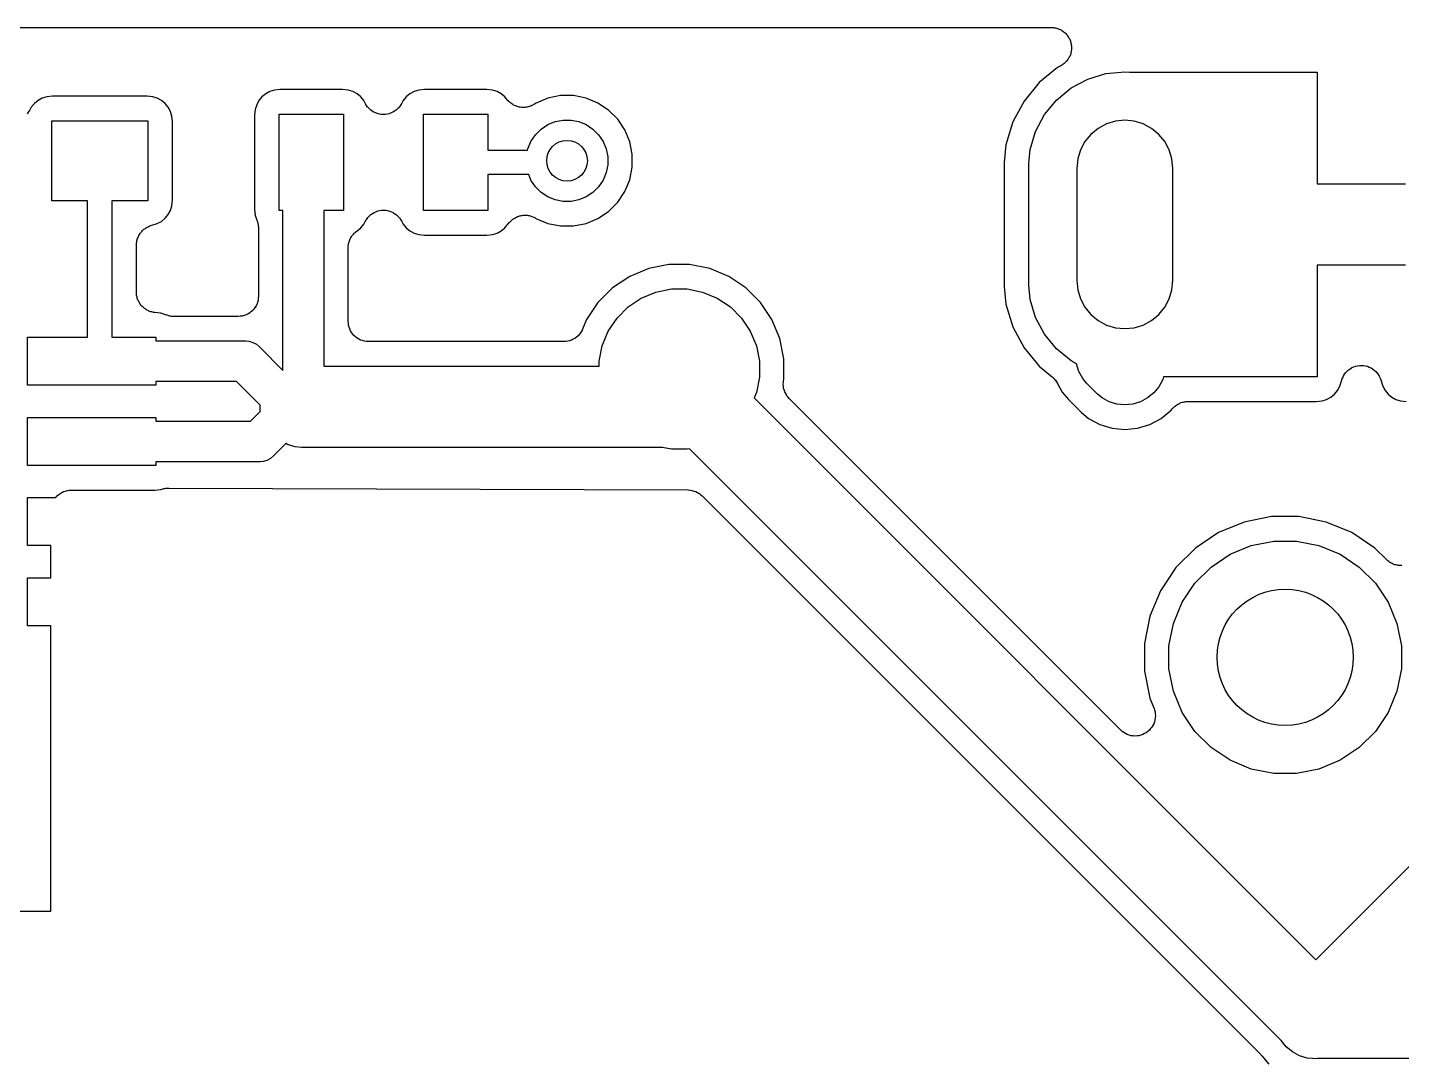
# Model space of a CAD drawing. Extents: x 98.9 to 141.5, y -118.8 to -76.2.
# Drawn here: x 111.73 to 120.3, y -82.66 to -76.21 of the extents above; entities that cross this region are included whole.
import ezdxf

# ---------------------------------------------------------------- set-up
doc = ezdxf.new("R2010")
doc.units = 0
doc.layers.add('BLACK', color=7, linetype='CONTINUOUS')

msp = doc.modelspace()

# ---------------------------------------------------------------- linework, layer by layer
at = {"layer": 'BLACK', "linetype": 'CONTINUOUS'}
for p, q in [((101.771, -76.2088), (118.116, -76.2088)), ((118.116, -76.2088), (118.118, -76.2088)), ((118.118, -76.2088), (118.124, -76.2094)), ((118.124, -76.2094), (118.13, -76.2095)), ((118.13, -76.2095), (118.136, -76.2108)), ((118.136, -76.2108), (118.142, -76.2115)), ((118.142, -76.2115), (118.148, -76.2134)), ((118.148, -76.2134), (118.154, -76.2146)), ((118.154, -76.2146), (118.16, -76.2171)), ((118.16, -76.2171), (118.166, -76.219)), ((118.166, -76.219), (118.171, -76.222)), ((118.171, -76.222), (118.177, -76.2243)), ((118.177, -76.2243), (118.182, -76.2279)), ((118.182, -76.2279), (118.188, -76.231)), ((118.188, -76.231), (118.192, -76.2349)), ((118.192, -76.2349), (118.197, -76.2383)), ((118.197, -76.2383), (118.202, -76.2428)), ((118.202, -76.2428), (118.207, -76.2469)), ((118.207, -76.2469), (118.21, -76.2516)), ((118.21, -76.2516), (118.215, -76.256)), ((118.215, -76.256), (118.218, -76.2613)), ((118.218, -76.2613), (118.222, -76.2662)), ((118.222, -76.2662), (118.225, -76.2716)), ((118.225, -76.2716), (118.228, -76.2767)), ((118.228, -76.2767), (118.231, -76.2826)), ((118.231, -76.2826), (118.234, -76.2882)), ((118.234, -76.2882), (118.235, -76.294)), ((118.235, -76.294), (118.238, -76.2996)), ((118.237, -76.373), (118.235, -76.3789)), ((118.239, -76.3671), (118.237, -76.373)), ((118.238, -76.2996), (118.239, -76.3059)), ((118.239, -76.3059), (118.241, -76.312)), ((118.24, -76.3613), (118.239, -76.3671)), ((118.241, -76.355), (118.24, -76.3613)), ((118.241, -76.312), (118.241, -76.318)), ((118.241, -76.318), (118.242, -76.324)), ((118.242, -76.3488), (118.241, -76.355)), ((118.242, -76.324), (118.242, -76.3303)), ((118.242, -76.3303), (118.243, -76.3366)), ((118.243, -76.3366), (118.242, -76.3427)), ((118.242, -76.3427), (118.242, -76.3488)), ((118.155, -76.4589), (118.04, -76.5529)), ((118.176, -76.4478), (118.155, -76.4589)), ((118.181, -76.4444), (118.176, -76.4478)), ((118.186, -76.4415), (118.181, -76.4444)), ((118.191, -76.4375), (118.186, -76.4415)), ((118.196, -76.434), (118.191, -76.4375)), ((118.201, -76.4297), (118.196, -76.434)), ((118.205, -76.4259), (118.201, -76.4297)), ((118.209, -76.421), (118.205, -76.4259)), ((118.214, -76.4165), (118.209, -76.421)), ((118.217, -76.4115), (118.214, -76.4165)), ((118.221, -76.4068), (118.217, -76.4115)), ((118.224, -76.4012), (118.221, -76.4068)), ((118.228, -76.3959), (118.224, -76.4012)), ((118.23, -76.3903), (118.228, -76.3959)), ((118.233, -76.385), (118.23, -76.3903)), ((118.235, -76.3789), (118.233, -76.385)), ((118.24, -76.5862), (118.344, -76.5305)), ((118.344, -76.5305), (118.457, -76.4962)), ((118.457, -76.4962), (118.575, -76.4846)), ((118.575, -76.4846), (118.604, -76.4875)), ((118.604, -76.4875), (119.775, -76.4875)), ((119.775, -76.4875), (119.775, -77.1835)), ((113.215, -76.6227), (113.192, -76.6417)), ((113.241, -76.6085), (113.215, -76.6227)), ((113.27, -76.5998), (113.241, -76.6085)), ((113.306, -76.5962), (113.27, -76.5998)), ((113.694, -76.5962), (113.306, -76.5962)), ((113.73, -76.5998), (113.694, -76.5962)), ((113.759, -76.6085), (113.73, -76.5998)), ((113.785, -76.6227), (113.759, -76.6085)), ((113.808, -76.6417), (113.785, -76.6227)), ((114.115, -76.6227), (114.092, -76.6417)), ((114.141, -76.6085), (114.115, -76.6227)), ((114.17, -76.5998), (114.141, -76.6085)), ((114.206, -76.5962), (114.17, -76.5998)), ((114.594, -76.5962), (114.206, -76.5962)), ((114.63, -76.5998), (114.594, -76.5962)), ((114.659, -76.6085), (114.63, -76.5998)), ((114.685, -76.6227), (114.659, -76.6085)), ((114.708, -76.6417), (114.685, -76.6227)), ((115.055, -76.6336), (114.976, -76.6492)), ((115.135, -76.6336), (115.055, -76.6336)), ((115.214, -76.6492), (115.135, -76.6336)), ((118.04, -76.5529), (117.946, -76.6675)), ((118.149, -76.6612), (118.24, -76.5862)), ((111.753, -76.7059), (111.742, -76.7259)), ((111.772, -76.6827), (111.753, -76.7059)), ((111.795, -76.6637), (111.772, -76.6827)), ((111.821, -76.6495), (111.795, -76.6637)), ((111.85, -76.6408), (111.821, -76.6495)), ((111.886, -76.6372), (111.85, -76.6408)), ((112.474, -76.6372), (111.886, -76.6372)), ((112.51, -76.6408), (112.474, -76.6372)), ((112.539, -76.6495), (112.51, -76.6408)), ((112.565, -76.6637), (112.539, -76.6495)), ((112.588, -76.6827), (112.565, -76.6637)), ((112.607, -76.7059), (112.588, -76.6827)), ((112.621, -76.7324), (112.607, -76.7059)), ((113.159, -76.6914), (113.15, -76.7201)), ((113.173, -76.6649), (113.159, -76.6914)), ((113.192, -76.6417), (113.173, -76.6649)), ((113.827, -76.6649), (113.808, -76.6417)), ((113.838, -76.6849), (113.827, -76.6649)), ((113.845, -76.6949), (113.838, -76.6849)), ((113.851, -76.7051), (113.845, -76.6949)), ((113.852, -76.7053), (113.851, -76.7051)), ((113.852, -76.7055), (113.852, -76.7053)), ((113.86, -76.7139), (113.852, -76.7055)), ((113.869, -76.7227), (113.86, -76.7139)), ((114.038, -76.7154), (114.03, -76.7238)), ((114.047, -76.7069), (114.038, -76.7154)), ((114.054, -76.6965), (114.047, -76.7064)), ((114.047, -76.7064), (114.047, -76.7066)), ((114.047, -76.7066), (114.047, -76.7069)), ((114.061, -76.6864), (114.054, -76.6965)), ((114.062, -76.6849), (114.061, -76.6859)), ((114.061, -76.6859), (114.061, -76.686)), ((114.061, -76.686), (114.061, -76.686)), ((114.061, -76.686), (114.061, -76.6864)), ((114.073, -76.6649), (114.062, -76.6849)), ((114.092, -76.6417), (114.073, -76.6649)), ((114.724, -76.6612), (114.708, -76.6417)), ((114.728, -76.6652), (114.724, -76.6612)), ((114.732, -76.6697), (114.728, -76.6652)), ((114.737, -76.674), (114.732, -76.6697)), ((114.742, -76.6787), (114.737, -76.674)), ((114.747, -76.6819), (114.742, -76.6787)), ((114.751, -76.6856), (114.747, -76.6819)), ((114.757, -76.6888), (114.751, -76.6856)), ((114.762, -76.6925), (114.757, -76.6888)), ((114.768, -76.6947), (114.762, -76.6925)), ((114.773, -76.6975), (114.768, -76.6947)), ((114.779, -76.6995), (114.773, -76.6975)), ((114.785, -76.702), (114.779, -76.6995)), ((114.791, -76.7032), (114.785, -76.702)), ((114.796, -76.7049), (114.791, -76.7032)), ((114.803, -76.7056), (114.796, -76.7049)), ((114.81, -76.707), (114.803, -76.7056)), ((114.815, -76.707), (114.81, -76.707)), ((114.821, -76.7076), (114.815, -76.707)), ((114.828, -76.707), (114.821, -76.7076)), ((114.834, -76.7071), (114.828, -76.707)), ((114.84, -76.706), (114.834, -76.7071)), ((114.846, -76.7055), (114.84, -76.706)), ((114.852, -76.7036), (114.846, -76.7055)), ((114.859, -76.7023), (114.852, -76.7036)), ((114.864, -76.7002), (114.859, -76.7023)), ((114.869, -76.6986), (114.864, -76.7002)), ((114.875, -76.6955), (114.869, -76.6986)), ((114.882, -76.693), (114.875, -76.6955)), ((114.886, -76.6898), (114.882, -76.693)), ((114.892, -76.6872), (114.886, -76.6898)), ((114.893, -76.6862), (114.892, -76.6872)), ((114.902, -76.6799), (114.893, -76.6862)), ((114.976, -76.6492), (114.902, -76.6799)), ((115.288, -76.6799), (115.214, -76.6492)), ((115.354, -76.7243), (115.288, -76.6799)), ((117.946, -76.6675), (117.877, -76.7982)), ((118.074, -76.7525), (118.149, -76.6612)), ((111.734, -76.7374), (111.727, -76.7474)), ((111.741, -76.7274), (111.734, -76.7374)), ((111.742, -76.7259), (111.741, -76.7269)), ((111.741, -76.7269), (111.741, -76.727)), ((111.741, -76.727), (111.741, -76.727)), ((111.741, -76.727), (111.741, -76.7274)), ((111.88, -77.291), (111.88, -76.791)), ((111.88, -76.791), (112.48, -76.791)), ((112.48, -76.791), (112.48, -77.291)), ((112.63, -76.7611), (112.621, -76.7324)), ((112.634, -76.7972), (112.63, -76.7611)), ((112.634, -77.2848), (112.634, -76.7972)), ((113.15, -76.7201), (113.146, -76.7562)), ((113.146, -76.7562), (113.146, -77.3438)), ((113.3, -77.35), (113.3, -76.75)), ((113.3, -76.75), (113.7, -76.75)), ((113.7, -76.75), (113.7, -77.35)), ((113.869, -76.7228), (113.869, -76.7227)), ((113.869, -76.723), (113.869, -76.7228)), ((113.879, -76.7298), (113.869, -76.723)), ((113.889, -76.7366), (113.879, -76.7298)), ((113.89, -76.7367), (113.889, -76.7366)), ((113.89, -76.7369), (113.89, -76.7367)), ((113.901, -76.7416), (113.89, -76.7369)), ((113.912, -76.7462), (113.901, -76.7416)), ((113.912, -76.7463), (113.912, -76.7462)), ((113.913, -76.7464), (113.912, -76.7463)), ((113.925, -76.7488), (113.913, -76.7464)), ((113.936, -76.7513), (113.925, -76.7488)), ((113.937, -76.7513), (113.936, -76.7513)), ((113.949, -76.7514), (113.937, -76.7513)), ((113.937, -76.7513), (113.937, -76.7513)), ((113.961, -76.7515), (113.949, -76.7514)), ((113.962, -76.7515), (113.961, -76.7515)), ((113.974, -76.7492), (113.962, -76.7515)), ((113.962, -76.7515), (113.962, -76.7515)), ((113.986, -76.7469), (113.974, -76.7492)), ((113.997, -76.7422), (113.986, -76.7468)), ((113.986, -76.7468), (113.986, -76.7468)), ((113.986, -76.7468), (113.986, -76.7469)), ((114.009, -76.7377), (113.997, -76.7422)), ((114.019, -76.7308), (114.009, -76.7374)), ((114.009, -76.7374), (114.009, -76.7375)), ((114.009, -76.7375), (114.009, -76.7377)), ((114.029, -76.7242), (114.019, -76.7308)), ((114.03, -76.724), (114.029, -76.7242)), ((114.03, -76.7238), (114.03, -76.724)), ((114.2, -77.35), (114.2, -76.75)), ((114.2, -76.75), (114.6, -76.75)), ((114.6, -76.75), (114.6, -76.9738)), ((114.975, -76.8149), (115.021, -76.7958)), ((115.021, -76.7958), (115.07, -76.786)), ((115.07, -76.786), (115.12, -76.786)), ((115.12, -76.786), (115.169, -76.7958)), ((115.169, -76.7958), (115.215, -76.8149)), ((115.411, -76.7809), (115.354, -76.7243)), ((115.455, -76.8475), (115.411, -76.7809)), ((117.877, -76.7982), (117.833, -76.94)), ((118.018, -76.8568), (118.074, -76.7525)), ((118.516, -76.7933), (118.46, -76.8103)), ((118.575, -76.7875), (118.516, -76.7933)), ((118.634, -76.7933), (118.575, -76.7875)), ((118.69, -76.8103), (118.634, -76.7933)), ((114.87, -76.9197), (114.898, -76.8781)), ((114.898, -76.8781), (114.933, -76.8427)), ((114.933, -76.8427), (114.975, -76.8149)), ((115.215, -76.8149), (115.257, -76.8427)), ((115.257, -76.8427), (115.292, -76.8781)), ((115.292, -76.8781), (115.32, -76.9197)), ((115.486, -76.9215), (115.455, -76.8475)), ((117.984, -76.9699), (118.018, -76.8568)), ((118.363, -76.8754), (118.326, -76.9208)), ((118.408, -76.8381), (118.363, -76.8754)), ((118.46, -76.8103), (118.408, -76.8381)), ((118.742, -76.8381), (118.69, -76.8103)), ((118.787, -76.8754), (118.742, -76.8381)), ((118.824, -76.9208), (118.787, -76.8754)), ((114.6, -76.9738), (114.849, -76.9738)), ((114.849, -76.9738), (114.851, -76.9659)), ((114.851, -76.9659), (114.87, -76.9197)), ((115.32, -76.9197), (115.339, -76.9659)), ((115.339, -76.9659), (115.349, -77.015)), ((115.501, -77), (115.486, -76.9215)), ((117.833, -76.94), (117.823, -77.0505)), ((117.975, -77.058), (117.984, -76.9699)), ((118.298, -76.9727), (118.281, -77.029)), ((118.326, -76.9208), (118.298, -76.9727)), ((118.852, -76.9727), (118.824, -76.9208)), ((118.869, -77.029), (118.852, -76.9727)), ((115.349, -77.015), (115.349, -77.065)), ((115.501, -77.08), (115.501, -77)), ((117.823, -77.0505), (117.823, -77.8245)), ((117.975, -77.817), (117.975, -77.058)), ((118.281, -77.029), (118.275, -77.0875)), ((118.875, -77.0875), (118.869, -77.029)), ((114.856, -77.1262), (114.6, -77.1262)), ((114.6, -77.1262), (114.6, -77.35)), ((114.87, -77.1603), (114.856, -77.1262)), ((115.339, -77.1141), (115.32, -77.1603)), ((115.349, -77.065), (115.339, -77.1141)), ((115.486, -77.1585), (115.501, -77.08)), ((118.275, -77.0875), (118.275, -77.7875)), ((118.875, -77.7875), (118.875, -77.0875)), ((114.898, -77.2019), (114.87, -77.1603)), ((114.933, -77.2373), (114.898, -77.2019)), ((115.292, -77.2019), (115.257, -77.2373)), ((115.32, -77.1603), (115.292, -77.2019)), ((115.411, -77.2991), (115.455, -77.2325)), ((115.455, -77.2325), (115.486, -77.1585)), ((119.775, -77.1835), (120.325, -77.1835)), ((112.104, -77.291), (111.88, -77.291)), ((112.104, -78.141), (112.104, -77.291)), ((112.48, -77.291), (112.256, -77.291)), ((112.256, -77.291), (112.256, -78.141)), ((112.63, -77.3209), (112.634, -77.2848)), ((114.975, -77.2651), (114.933, -77.2373)), ((115.021, -77.2842), (114.975, -77.2651)), ((115.07, -77.294), (115.021, -77.2842)), ((115.12, -77.294), (115.07, -77.294)), ((115.169, -77.2842), (115.12, -77.294)), ((115.215, -77.2651), (115.169, -77.2842)), ((115.257, -77.2373), (115.215, -77.2651)), ((115.354, -77.3557), (115.411, -77.2991)), ((112.565, -77.4183), (112.588, -77.3993)), ((112.588, -77.3993), (112.607, -77.3761)), ((112.607, -77.3761), (112.621, -77.3496)), ((112.621, -77.3496), (112.63, -77.3209)), ((113.146, -77.3438), (113.15, -77.3799)), ((113.15, -77.3799), (113.159, -77.4117)), ((113.323, -77.35), (113.3, -77.35)), ((113.323, -78.3484), (113.323, -77.35)), ((113.7, -77.35), (113.577, -77.35)), ((113.577, -77.35), (113.577, -78.321)), ((113.839, -77.4136), (113.846, -77.4035)), ((113.846, -77.4035), (113.853, -77.3936)), ((113.853, -77.3931), (113.862, -77.3845)), ((113.853, -77.3934), (113.853, -77.3931)), ((113.853, -77.3936), (113.853, -77.3934)), ((113.862, -77.3845), (113.87, -77.3762)), ((113.87, -77.376), (113.871, -77.3758)), ((113.87, -77.3762), (113.87, -77.376)), ((113.871, -77.3758), (113.881, -77.3692)), ((113.881, -77.3692), (113.891, -77.3626)), ((113.891, -77.3623), (113.903, -77.3578)), ((113.891, -77.3625), (113.891, -77.3623)), ((113.891, -77.3626), (113.891, -77.3625)), ((113.903, -77.3578), (113.914, -77.3532)), ((113.914, -77.3531), (113.926, -77.3508)), ((113.914, -77.3532), (113.914, -77.3531)), ((113.914, -77.3532), (113.914, -77.3532)), ((113.926, -77.3508), (113.938, -77.3485)), ((113.938, -77.3485), (113.938, -77.3485)), ((113.938, -77.3485), (113.939, -77.3485)), ((113.939, -77.3485), (113.951, -77.3486)), ((113.951, -77.3486), (113.963, -77.3487)), ((113.963, -77.3487), (113.963, -77.3487)), ((113.963, -77.3487), (113.964, -77.3487)), ((113.964, -77.3487), (113.975, -77.3512)), ((113.975, -77.3512), (113.987, -77.3536)), ((113.987, -77.3536), (113.988, -77.3537)), ((113.988, -77.3537), (113.988, -77.3538)), ((113.988, -77.3538), (113.999, -77.3584)), ((113.999, -77.3584), (114.01, -77.3631)), ((114.01, -77.3631), (114.01, -77.3633)), ((114.01, -77.3633), (114.011, -77.3634)), ((114.011, -77.3634), (114.021, -77.3702)), ((114.021, -77.3702), (114.031, -77.377)), ((114.031, -77.377), (114.031, -77.3772)), ((114.031, -77.3772), (114.031, -77.3773)), ((114.031, -77.3773), (114.04, -77.386)), ((114.04, -77.386), (114.048, -77.3945)), ((114.048, -77.3945), (114.048, -77.3947)), ((114.048, -77.3947), (114.049, -77.3949)), ((114.049, -77.3949), (114.055, -77.4051)), ((114.055, -77.4051), (114.062, -77.4151)), ((114.6, -77.35), (114.2, -77.35)), ((114.754, -77.4073), (114.759, -77.4041)), ((114.759, -77.4041), (114.763, -77.4005)), ((114.763, -77.4005), (114.769, -77.3974)), ((114.769, -77.3974), (114.775, -77.3937)), ((114.775, -77.3937), (114.78, -77.3916)), ((114.78, -77.3916), (114.785, -77.3889)), ((114.785, -77.3889), (114.791, -77.387)), ((114.791, -77.387), (114.798, -77.3845)), ((114.798, -77.3845), (114.803, -77.3835)), ((114.803, -77.3835), (114.809, -77.3818)), ((114.809, -77.3818), (114.815, -77.3812)), ((114.815, -77.3812), (114.822, -77.38)), ((114.822, -77.38), (114.828, -77.38)), ((114.828, -77.38), (114.833, -77.3795)), ((114.833, -77.3795), (114.84, -77.3801)), ((114.84, -77.3801), (114.847, -77.3802)), ((114.847, -77.3802), (114.852, -77.3814)), ((114.852, -77.3814), (114.858, -77.382)), ((114.858, -77.382), (114.864, -77.3839)), ((114.864, -77.3839), (114.871, -77.3853)), ((114.871, -77.3853), (114.876, -77.3875)), ((114.876, -77.3875), (114.882, -77.3892)), ((114.882, -77.3892), (114.888, -77.3923)), ((114.888, -77.3923), (114.894, -77.3949)), ((114.894, -77.3949), (114.899, -77.3982)), ((114.899, -77.3982), (114.901, -77.3996)), ((114.901, -77.3996), (114.976, -77.4308)), ((115.214, -77.4308), (115.288, -77.4001)), ((115.288, -77.4001), (115.354, -77.3557)), ((112.431, -77.4944), (112.434, -77.49)), ((112.434, -77.49), (112.438, -77.4853)), ((112.438, -77.4853), (112.442, -77.4805)), ((112.442, -77.4805), (112.447, -77.4754)), ((112.447, -77.4754), (112.451, -77.4718)), ((112.451, -77.4718), (112.455, -77.4678)), ((112.455, -77.4678), (112.461, -77.4641)), ((112.461, -77.4641), (112.466, -77.4598)), ((112.466, -77.4598), (112.471, -77.4572)), ((112.471, -77.4572), (112.476, -77.454)), ((112.476, -77.454), (112.482, -77.4515)), ((112.482, -77.4515), (112.488, -77.4484)), ((112.488, -77.4484), (112.493, -77.4467)), ((112.493, -77.4467), (112.499, -77.4446)), ((112.499, -77.4446), (112.539, -77.4325)), ((112.539, -77.4325), (112.565, -77.4183)), ((113.159, -77.4117), (113.161, -77.4146)), ((113.161, -77.4146), (113.163, -77.4213)), ((113.163, -77.4213), (113.166, -77.4278)), ((113.166, -77.4278), (113.167, -77.4331)), ((113.167, -77.4331), (113.168, -77.4383)), ((113.168, -77.4383), (113.169, -77.4453)), ((113.169, -77.4453), (113.17, -77.4521)), ((113.17, -77.4521), (113.17, -77.4576)), ((113.17, -77.4576), (113.171, -77.463)), ((113.171, -77.463), (113.171, -77.8846)), ((113.768, -77.4924), (113.772, -77.4889)), ((113.772, -77.4889), (113.776, -77.4849)), ((113.776, -77.4849), (113.808, -77.4583)), ((113.808, -77.4583), (113.827, -77.4351)), ((113.827, -77.4351), (113.838, -77.4151)), ((113.838, -77.4151), (113.839, -77.4141)), ((113.839, -77.414), (113.839, -77.4136)), ((113.839, -77.4141), (113.839, -77.414)), ((113.839, -77.414), (113.839, -77.414)), ((114.062, -77.4151), (114.073, -77.4351)), ((114.073, -77.4351), (114.092, -77.4583)), ((114.092, -77.4583), (114.115, -77.4773)), ((114.115, -77.4773), (114.141, -77.4915)), ((114.659, -77.4915), (114.685, -77.4773)), ((114.685, -77.4773), (114.708, -77.4583)), ((114.708, -77.4583), (114.735, -77.4259)), ((114.735, -77.4259), (114.736, -77.4245)), ((114.736, -77.4245), (114.74, -77.4205)), ((114.74, -77.4205), (114.744, -77.4161)), ((114.744, -77.4161), (114.749, -77.4119)), ((114.749, -77.4119), (114.754, -77.4073)), ((114.976, -77.4308), (115.055, -77.4464)), ((115.055, -77.4464), (115.135, -77.4464)), ((115.135, -77.4464), (115.214, -77.4308)), ((112.409, -77.553), (112.411, -77.5464)), ((112.409, -77.5587), (112.409, -77.553)), ((112.409, -77.5643), (112.409, -77.5587)), ((112.409, -77.5661), (112.409, -77.5643)), ((112.409, -77.8608), (112.409, -77.5661)), ((112.411, -77.5397), (112.413, -77.5343)), ((112.411, -77.5464), (112.411, -77.5397)), ((112.413, -77.5343), (112.414, -77.5287)), ((112.414, -77.5287), (112.417, -77.5225)), ((112.417, -77.5225), (112.419, -77.5161)), ((112.419, -77.5161), (112.422, -77.5111)), ((112.422, -77.5111), (112.424, -77.5058)), ((112.424, -77.5058), (112.428, -77.5002)), ((112.428, -77.5002), (112.431, -77.4944)), ((113.729, -77.5813), (113.73, -77.5758)), ((113.73, -77.5702), (113.731, -77.5635)), ((113.73, -77.5758), (113.73, -77.5702)), ((113.731, -77.5635), (113.732, -77.5567)), ((113.732, -77.5567), (113.734, -77.5514)), ((113.734, -77.5514), (113.735, -77.5459)), ((113.735, -77.5459), (113.738, -77.5396)), ((113.738, -77.5396), (113.74, -77.5331)), ((113.74, -77.5331), (113.742, -77.5282)), ((113.742, -77.5282), (113.745, -77.523)), ((113.745, -77.523), (113.748, -77.5173)), ((113.748, -77.5173), (113.752, -77.5113)), ((113.752, -77.5113), (113.755, -77.5071)), ((113.755, -77.5071), (113.758, -77.5024)), ((113.758, -77.5024), (113.763, -77.4976)), ((113.763, -77.4976), (113.768, -77.4924)), ((114.141, -77.4915), (114.17, -77.5002)), ((114.17, -77.5002), (114.206, -77.5038)), ((114.206, -77.5038), (114.594, -77.5038)), ((114.594, -77.5038), (114.63, -77.5002)), ((114.63, -77.5002), (114.659, -77.4915)), ((113.729, -77.5831), (113.729, -77.5813)), ((113.729, -78.0416), (113.729, -77.5831)), ((115.605, -77.7127), (115.486, -77.7619)), ((115.731, -77.6876), (115.605, -77.7127)), ((115.859, -77.6876), (115.731, -77.6876)), ((115.985, -77.7127), (115.859, -77.6876)), ((116.104, -77.7619), (115.985, -77.7127)), ((120.325, -77.6915), (119.775, -77.6915)), ((119.775, -77.6915), (119.775, -78.3875)), ((115.379, -77.8332), (115.288, -77.9241)), ((115.486, -77.7619), (115.379, -77.8332)), ((116.211, -77.8332), (116.104, -77.7619)), ((116.302, -77.9241), (116.211, -77.8332)), ((117.823, -77.8245), (117.833, -77.935)), ((117.984, -77.9051), (117.975, -77.817)), ((118.275, -77.7875), (118.281, -77.846)), ((118.869, -77.846), (118.875, -77.7875)), ((112.409, -77.8665), (112.409, -77.8608)), ((112.409, -77.8723), (112.409, -77.8665)), ((112.41, -77.8788), (112.409, -77.8723)), ((112.411, -77.8855), (112.41, -77.8788)), ((112.413, -77.891), (112.411, -77.8855)), ((112.414, -77.8966), (112.413, -77.891)), ((112.416, -77.9028), (112.414, -77.8966)), ((112.418, -77.9092), (112.416, -77.9028)), ((112.421, -77.9143), (112.418, -77.9092)), ((112.423, -77.9196), (112.421, -77.9143)), ((113.168, -77.911), (113.164, -77.9224)), ((113.169, -77.8983), (113.168, -77.9101)), ((113.168, -77.9101), (113.168, -77.9106)), ((113.168, -77.9106), (113.168, -77.911)), ((113.171, -77.8864), (113.169, -77.8983)), ((113.171, -77.8846), (113.171, -77.8855)), ((113.171, -77.8855), (113.171, -77.8855)), ((113.171, -77.8855), (113.171, -77.8855)), ((113.171, -77.8855), (113.171, -77.8864)), ((115.476, -77.9516), (115.558, -77.8969)), ((115.558, -77.8969), (115.649, -77.8592)), ((115.649, -77.8592), (115.746, -77.84)), ((115.746, -77.84), (115.844, -77.84)), ((115.844, -77.84), (115.941, -77.8592)), ((115.941, -77.8592), (116.032, -77.8969)), ((116.032, -77.8969), (116.114, -77.9516)), ((118.018, -78.0182), (117.984, -77.9051)), ((118.281, -77.846), (118.298, -77.9023)), ((118.298, -77.9023), (118.326, -77.9542)), ((118.824, -77.9542), (118.852, -77.9023)), ((118.852, -77.9023), (118.869, -77.846)), ((112.427, -77.9252), (112.423, -77.9196)), ((112.43, -77.9311), (112.427, -77.9252)), ((112.433, -77.9355), (112.43, -77.9311)), ((112.437, -77.9403), (112.433, -77.9355)), ((112.441, -77.9451), (112.437, -77.9403)), ((112.445, -77.9503), (112.441, -77.9451)), ((112.45, -77.9539), (112.445, -77.9503)), ((112.454, -77.9581), (112.45, -77.9539)), ((112.459, -77.9618), (112.454, -77.9581)), ((112.465, -77.9661), (112.459, -77.9618)), ((112.47, -77.9688), (112.465, -77.9661)), ((112.474, -77.9721), (112.47, -77.9688)), ((112.481, -77.9747), (112.474, -77.9721)), ((112.486, -77.9779), (112.481, -77.9747)), ((112.492, -77.9796), (112.486, -77.9779)), ((112.497, -77.9818), (112.492, -77.9796)), ((112.504, -77.9832), (112.497, -77.9818)), ((112.51, -77.9852), (112.504, -77.9832)), ((112.516, -77.9858), (112.51, -77.9852)), ((112.521, -77.987), (112.516, -77.9858)), ((112.523, -77.9872), (112.521, -77.987)), ((112.56, -77.9908), (112.523, -77.9872)), ((112.591, -78.0003), (112.56, -77.9908)), ((112.593, -78.0013), (112.591, -78.0003)), ((112.6, -78.0034), (112.593, -78.0013)), ((112.606, -78.0061), (112.6, -78.0034)), ((113.091, -78.0024), (113.08, -78.0057)), ((113.092, -78.0021), (113.091, -78.0024)), ((113.103, -77.9964), (113.092, -78.002)), ((113.092, -78.002), (113.092, -78.0021)), ((113.113, -77.9909), (113.103, -77.9964)), ((113.114, -77.9904), (113.113, -77.9906)), ((113.113, -77.9906), (113.113, -77.9909)), ((113.123, -77.9828), (113.114, -77.9904)), ((113.132, -77.9753), (113.123, -77.9828)), ((113.133, -77.975), (113.132, -77.9753)), ((113.141, -77.9654), (113.133, -77.9747)), ((113.133, -77.9747), (113.133, -77.975)), ((113.148, -77.9564), (113.141, -77.9654)), ((113.149, -77.956), (113.148, -77.9564)), ((113.155, -77.9451), (113.149, -77.9556)), ((113.149, -77.9556), (113.149, -77.956)), ((113.16, -77.9346), (113.155, -77.9451)), ((113.161, -77.9338), (113.16, -77.9342)), ((113.16, -77.9342), (113.16, -77.9346)), ((113.164, -77.9224), (113.161, -77.9338)), ((115.288, -77.9241), (115.217, -78.031)), ((115.407, -78.0213), (115.476, -77.9516)), ((116.114, -77.9516), (116.183, -78.0213)), ((116.373, -78.031), (116.302, -77.9241)), ((117.833, -77.935), (117.877, -78.0768)), ((118.326, -77.9542), (118.363, -77.9996)), ((118.363, -77.9996), (118.408, -78.0369)), ((118.742, -78.0369), (118.787, -77.9996)), ((118.787, -77.9996), (118.824, -77.9542)), ((112.611, -78.0072), (112.606, -78.0061)), ((112.617, -78.0088), (112.611, -78.0072)), ((112.624, -78.0096), (112.617, -78.0088)), ((112.63, -78.011), (112.624, -78.0096)), ((112.636, -78.011), (112.63, -78.011)), ((112.641, -78.0116), (112.636, -78.011)), ((112.643, -78.0116), (112.641, -78.0116)), ((113.044, -78.0116), (112.643, -78.0116)), ((113.056, -78.0104), (113.044, -78.0116)), ((113.067, -78.0093), (113.056, -78.0104)), ((113.068, -78.0092), (113.067, -78.0093)), ((113.08, -78.0057), (113.068, -78.0092)), ((113.068, -78.0092), (113.068, -78.0092)), ((113.731, -78.0535), (113.729, -78.0416)), ((113.732, -78.0654), (113.731, -78.0535)), ((113.732, -78.0658), (113.732, -78.0654)), ((113.732, -78.0663), (113.732, -78.0658)), ((113.735, -78.0777), (113.732, -78.0663)), ((113.739, -78.0892), (113.735, -78.0777)), ((113.739, -78.0896), (113.739, -78.0892)), ((113.739, -78.09), (113.739, -78.0896)), ((113.745, -78.1005), (113.739, -78.09)), ((115.217, -78.031), (115.192, -78.0902)), ((115.192, -78.0902), (115.192, -78.0908)), ((115.192, -78.0908), (115.192, -78.0908)), ((115.192, -78.0908), (115.192, -78.0908)), ((115.192, -78.0908), (115.192, -78.0918)), ((115.352, -78.1032), (115.407, -78.0213)), ((116.183, -78.0213), (116.238, -78.1032)), ((116.422, -78.1497), (116.373, -78.031)), ((117.877, -78.0768), (117.946, -78.2075)), ((118.074, -78.1225), (118.018, -78.0182)), ((118.408, -78.0369), (118.46, -78.0647)), ((118.46, -78.0647), (118.516, -78.0817)), ((118.516, -78.0817), (118.575, -78.0875)), ((118.575, -78.0875), (118.634, -78.0817)), ((118.634, -78.0817), (118.69, -78.0647)), ((118.69, -78.0647), (118.742, -78.0369)), ((111.73, -78.441), (111.73, -78.141)), ((111.73, -78.141), (112.104, -78.141)), ((112.256, -78.141), (112.53, -78.141)), ((112.53, -78.141), (112.53, -78.164)), ((112.53, -78.164), (113.08, -78.164)), ((113.08, -78.164), (113.086, -78.1634)), ((113.086, -78.1634), (113.092, -78.164)), ((113.092, -78.164), (113.111, -78.1658)), ((113.111, -78.1658), (113.135, -78.1731)), ((113.135, -78.1731), (113.157, -78.1849)), ((113.75, -78.1111), (113.745, -78.1005)), ((113.75, -78.1115), (113.75, -78.1111)), ((113.751, -78.1119), (113.75, -78.1115)), ((113.758, -78.1211), (113.751, -78.1119)), ((113.766, -78.1305), (113.758, -78.1211)), ((113.766, -78.1307), (113.766, -78.1305)), ((113.766, -78.1311), (113.766, -78.1307)), ((113.776, -78.1387), (113.766, -78.1311)), ((113.785, -78.1464), (113.776, -78.1387)), ((113.785, -78.1466), (113.785, -78.1464)), ((113.785, -78.1469), (113.785, -78.1466)), ((113.796, -78.1526), (113.785, -78.1469)), ((113.806, -78.1583), (113.796, -78.1526)), ((113.807, -78.1585), (113.806, -78.1583)), ((113.807, -78.1587), (113.807, -78.1585)), ((113.819, -78.1622), (113.807, -78.1587)), ((113.83, -78.1658), (113.819, -78.1622)), ((113.83, -78.1659), (113.83, -78.1658)), ((113.831, -78.166), (113.83, -78.1659)), ((113.843, -78.1673), (113.831, -78.166)), ((113.855, -78.1686), (113.843, -78.1673)), ((113.856, -78.1686), (113.855, -78.1686)), ((113.855, -78.1686), (113.855, -78.1686)), ((115.075, -78.1686), (113.856, -78.1686)), ((113.856, -78.1686), (113.856, -78.1686)), ((113.856, -78.1686), (113.856, -78.1686)), ((115.087, -78.1674), (115.075, -78.1686)), ((115.099, -78.1664), (115.087, -78.1674)), ((115.1, -78.1662), (115.099, -78.1662)), ((115.099, -78.1662), (115.099, -78.1664)), ((115.111, -78.1628), (115.1, -78.1662)), ((115.122, -78.1594), (115.111, -78.1628)), ((115.123, -78.1592), (115.122, -78.1594)), ((115.134, -78.1535), (115.123, -78.159)), ((115.123, -78.159), (115.123, -78.1592)), ((115.144, -78.148), (115.134, -78.1535)), ((115.145, -78.1476), (115.144, -78.148)), ((115.154, -78.1399), (115.145, -78.1474)), ((115.145, -78.1474), (115.145, -78.1476)), ((115.164, -78.1325), (115.154, -78.1399)), ((115.172, -78.1226), (115.164, -78.1317)), ((115.164, -78.1317), (115.164, -78.1321)), ((115.164, -78.1321), (115.164, -78.1325)), ((115.18, -78.1135), (115.172, -78.1226)), ((115.186, -78.1022), (115.18, -78.1126)), ((115.18, -78.1126), (115.18, -78.113)), ((115.18, -78.113), (115.18, -78.1135)), ((115.192, -78.0918), (115.186, -78.1022)), ((115.314, -78.1942), (115.352, -78.1032)), ((116.238, -78.1032), (116.276, -78.1942)), ((116.447, -78.2757), (116.422, -78.1497)), ((118.149, -78.2138), (118.074, -78.1225)), ((113.157, -78.1849), (113.176, -78.2008)), ((113.176, -78.2008), (113.18, -78.2056)), ((113.18, -78.2056), (113.323, -78.3484)), ((115.295, -78.2908), (115.314, -78.1942)), ((116.276, -78.1942), (116.295, -78.2908)), ((117.946, -78.2075), (118.04, -78.3221)), ((118.24, -78.2888), (118.149, -78.2138)), ((113.577, -78.321), (115.295, -78.321)), ((115.295, -78.321), (115.295, -78.2908)), ((116.295, -78.2908), (116.295, -78.3892)), ((116.447, -78.4043), (116.447, -78.2757)), ((118.04, -78.3221), (118.123, -78.3903)), ((118.274, -78.3068), (118.24, -78.2888)), ((118.288, -78.3547), (118.274, -78.3068)), ((118.274, -78.3068), (118.274, -78.3068)), ((119.962, -78.3532), (119.97, -78.3446)), ((119.97, -78.3445), (119.971, -78.3444)), ((119.97, -78.3446), (119.97, -78.3445)), ((119.971, -78.3444), (119.981, -78.3377)), ((119.981, -78.3377), (119.991, -78.331)), ((119.991, -78.3308), (120.003, -78.3262)), ((119.991, -78.3309), (119.991, -78.3308)), ((119.991, -78.331), (119.991, -78.3309)), ((120.003, -78.3262), (120.014, -78.3217)), ((120.014, -78.3216), (120.026, -78.3193)), ((120.014, -78.3217), (120.014, -78.3216)), ((120.014, -78.3216), (120.014, -78.3216)), ((120.026, -78.3193), (120.038, -78.317)), ((120.038, -78.317), (120.038, -78.317)), ((120.038, -78.317), (120.039, -78.317)), ((120.039, -78.317), (120.051, -78.3171)), ((120.051, -78.3171), (120.063, -78.3171)), ((120.063, -78.3171), (120.063, -78.3172)), ((120.063, -78.3172), (120.063, -78.3172)), ((120.063, -78.3172), (120.075, -78.3196)), ((120.075, -78.3196), (120.087, -78.3221)), ((120.087, -78.3221), (120.088, -78.3221)), ((120.088, -78.3221), (120.088, -78.3222)), ((120.088, -78.3222), (120.099, -78.327)), ((120.099, -78.327), (120.11, -78.3317)), ((120.11, -78.3317), (120.11, -78.3317)), ((120.11, -78.3317), (120.111, -78.3318)), ((120.111, -78.3318), (120.121, -78.3387)), ((120.121, -78.3387), (120.131, -78.3455)), ((120.131, -78.3455), (120.131, -78.3456)), ((120.131, -78.3456), (120.131, -78.3457)), ((120.131, -78.3457), (120.14, -78.3544)), ((113.033, -78.418), (112.53, -78.418)), ((112.53, -78.418), (112.53, -78.441)), ((113.181, -78.5651), (113.033, -78.418)), ((116.295, -78.3892), (116.276, -78.4858)), ((116.444, -78.4328), (116.445, -78.4211)), ((116.444, -78.4334), (116.444, -78.4328)), ((116.444, -78.434), (116.444, -78.4334)), ((116.445, -78.4211), (116.446, -78.4093)), ((116.446, -78.4093), (116.447, -78.4043)), ((118.123, -78.3903), (118.124, -78.3904)), ((118.124, -78.3904), (118.124, -78.3904)), ((118.124, -78.3904), (118.124, -78.3904)), ((118.124, -78.3904), (118.125, -78.3914)), ((118.125, -78.3914), (118.133, -78.3998)), ((118.133, -78.3998), (118.141, -78.408)), ((118.141, -78.408), (118.142, -78.4086)), ((118.142, -78.4086), (118.142, -78.4092)), ((118.142, -78.4092), (118.148, -78.419)), ((118.148, -78.419), (118.155, -78.4286)), ((118.155, -78.4286), (118.184, -78.4839)), ((118.312, -78.3988), (118.288, -78.3547)), ((118.336, -78.4278), (118.312, -78.3988)), ((118.404, -78.4962), (118.336, -78.4278)), ((118.811, -78.4055), (118.787, -78.4496)), ((118.816, -78.3875), (118.811, -78.4055)), ((119.775, -78.3875), (118.816, -78.3875)), ((119.916, -78.4461), (119.928, -78.4066)), ((119.928, -78.4066), (119.929, -78.4052)), ((119.929, -78.4049), (119.934, -78.3935)), ((119.929, -78.4052), (119.929, -78.4049)), ((119.929, -78.4052), (119.929, -78.4052)), ((119.929, -78.4052), (119.929, -78.4052)), ((119.934, -78.3935), (119.939, -78.3824)), ((119.939, -78.3821), (119.946, -78.3719)), ((119.939, -78.3823), (119.939, -78.3821)), ((119.939, -78.3824), (119.939, -78.3823)), ((119.946, -78.3719), (119.953, -78.3619)), ((119.953, -78.3617), (119.962, -78.3532)), ((119.953, -78.3618), (119.953, -78.3617)), ((119.953, -78.3619), (119.953, -78.3618)), ((120.14, -78.3544), (120.148, -78.3631)), ((120.148, -78.3631), (120.148, -78.3632)), ((120.148, -78.3632), (120.149, -78.3633)), ((120.149, -78.3633), (120.155, -78.3735)), ((120.155, -78.3735), (120.162, -78.3837)), ((120.162, -78.3837), (120.162, -78.3838)), ((120.162, -78.3838), (120.162, -78.384)), ((120.162, -78.384), (120.167, -78.3953)), ((120.167, -78.3953), (120.172, -78.4066)), ((120.172, -78.4066), (120.184, -78.4461)), ((112.53, -78.441), (111.73, -78.441)), ((116.276, -78.4858), (116.262, -78.5199)), ((116.445, -78.4457), (116.444, -78.434)), ((116.446, -78.4575), (116.445, -78.4457)), ((116.446, -78.458), (116.446, -78.4575)), ((116.446, -78.4587), (116.446, -78.458)), ((116.45, -78.47), (116.446, -78.4587)), ((116.453, -78.4813), (116.45, -78.47)), ((116.453, -78.4818), (116.453, -78.4813)), ((116.453, -78.4824), (116.453, -78.4818)), ((116.459, -78.4928), (116.453, -78.4824)), ((116.464, -78.5033), (116.459, -78.4928)), ((116.465, -78.5037), (116.464, -78.5033)), ((116.465, -78.5043), (116.465, -78.5037)), ((116.473, -78.5134), (116.465, -78.5043)), ((116.48, -78.5226), (116.473, -78.5134)), ((118.184, -78.4839), (118.223, -78.5303)), ((118.433, -78.52), (118.404, -78.4962)), ((118.755, -78.4883), (118.717, -78.52)), ((118.787, -78.4496), (118.755, -78.4883)), ((119.834, -78.529), (119.86, -78.5148)), ((119.86, -78.5148), (119.883, -78.4958)), ((119.883, -78.4958), (119.902, -78.4726)), ((119.902, -78.4726), (119.916, -78.4461)), ((120.184, -78.4461), (120.198, -78.4726)), ((120.198, -78.4726), (120.217, -78.4958)), ((120.217, -78.4958), (120.24, -78.5148)), ((120.24, -78.5148), (120.266, -78.529)), ((113.121, -78.664), (113.18, -78.605)), ((113.18, -78.6), (113.181, -78.5938)), ((113.18, -78.605), (113.18, -78.6)), ((113.181, -78.5938), (113.181, -78.5651)), ((116.262, -78.5199), (119.766, -82.024)), ((116.481, -78.5235), (116.48, -78.5226)), ((116.481, -78.5239), (116.481, -78.5235)), ((116.481, -78.5235), (116.481, -78.5235)), ((116.481, -78.5235), (116.481, -78.5235)), ((118.549, -80.5918), (116.481, -78.5239)), ((118.223, -78.5303), (118.302, -78.6093)), ((118.477, -78.5436), (118.433, -78.52)), ((118.525, -78.5581), (118.477, -78.5436)), ((118.575, -78.563), (118.525, -78.5581)), ((118.625, -78.5581), (118.575, -78.563)), ((118.672, -78.5436), (118.625, -78.5581)), ((118.717, -78.52), (118.672, -78.5436)), ((118.802, -78.6473), (118.864, -78.5966)), ((118.864, -78.5966), (118.871, -78.5877)), ((118.871, -78.5877), (118.872, -78.5863)), ((118.872, -78.5863), (118.876, -78.5824)), ((118.876, -78.5824), (118.88, -78.5781)), ((118.88, -78.5781), (118.885, -78.5738)), ((118.885, -78.5738), (118.89, -78.569)), ((118.89, -78.569), (118.894, -78.566)), ((118.894, -78.566), (118.899, -78.5625)), ((118.899, -78.5625), (118.905, -78.5593)), ((118.905, -78.5593), (118.911, -78.5555)), ((118.911, -78.5555), (118.916, -78.5535)), ((118.916, -78.5535), (118.921, -78.5508)), ((118.921, -78.5508), (118.927, -78.5489)), ((118.927, -78.5489), (118.934, -78.5463)), ((118.934, -78.5463), (118.939, -78.5453)), ((118.939, -78.5453), (118.944, -78.5437)), ((118.944, -78.5437), (118.951, -78.543)), ((118.951, -78.543), (118.958, -78.5417)), ((118.958, -78.5417), (118.963, -78.5418)), ((118.963, -78.5418), (118.969, -78.5413)), ((118.969, -78.5413), (119.769, -78.5413)), ((119.769, -78.5413), (119.805, -78.5377)), ((119.805, -78.5377), (119.834, -78.529)), ((120.266, -78.529), (120.295, -78.5377)), ((120.295, -78.5377), (120.331, -78.5413)), ((111.73, -78.941), (111.73, -78.641)), ((111.73, -78.641), (112.53, -78.641)), ((112.53, -78.641), (112.53, -78.664)), ((112.53, -78.664), (113.121, -78.664)), ((118.302, -78.6093), (118.348, -78.6473)), ((118.348, -78.6473), (118.419, -78.6851)), ((118.419, -78.6851), (118.495, -78.7083)), ((118.654, -78.7083), (118.731, -78.6851)), ((118.731, -78.6851), (118.802, -78.6473)), ((118.495, -78.7083), (118.575, -78.7162)), ((118.575, -78.7162), (118.654, -78.7083)), ((113.34, -78.8043), (113.268, -78.8764)), ((113.352, -78.8108), (113.34, -78.8043)), ((113.4, -78.8253), (113.352, -78.8108)), ((113.438, -78.829), (113.4, -78.8253)), ((115.69, -78.829), (113.438, -78.829)), ((115.746, -78.84), (115.69, -78.829)), ((115.844, -78.84), (115.746, -78.84)), ((115.86, -78.8368), (115.844, -78.84)), ((119.547, -82.5238), (115.86, -78.8368)), ((112.53, -78.941), (111.73, -78.941)), ((113.168, -78.918), (112.53, -78.918)), ((112.53, -78.918), (112.53, -78.941)), ((113.174, -78.9186), (113.168, -78.918)), ((113.18, -78.918), (113.174, -78.9186)), ((113.199, -78.9162), (113.18, -78.918)), ((113.223, -78.9089), (113.199, -78.9162)), ((113.245, -78.8971), (113.223, -78.9089)), ((113.264, -78.8812), (113.245, -78.8971)), ((113.268, -78.8764), (113.264, -78.8812)), ((111.922, -79.1235), (111.932, -79.116)), ((111.932, -79.1155), (111.943, -79.1099)), ((111.932, -79.1158), (111.932, -79.1155)), ((111.932, -79.116), (111.932, -79.1158)), ((111.943, -79.1099), (111.954, -79.1043)), ((111.954, -79.104), (111.966, -79.1006)), ((111.954, -79.1042), (111.954, -79.104)), ((111.954, -79.1043), (111.954, -79.1042)), ((111.966, -79.1006), (111.977, -79.0972)), ((111.977, -79.0972), (111.978, -79.0971)), ((111.978, -79.097), (111.99, -79.0959)), ((111.978, -79.0971), (111.978, -79.097)), ((111.99, -79.0959), (112.002, -79.0948)), ((112.002, -79.0948), (112.524, -79.0948)), ((112.524, -79.0948), (112.56, -79.0912)), ((112.56, -79.0912), (112.574, -79.087)), ((112.574, -79.087), (112.575, -79.0865)), ((112.575, -79.0865), (112.581, -79.0855)), ((112.581, -79.0855), (112.586, -79.0839)), ((112.586, -79.0839), (112.593, -79.0833)), ((112.593, -79.0833), (112.6, -79.082)), ((112.6, -79.082), (112.605, -79.0821)), ((112.605, -79.0821), (112.611, -79.0816)), ((112.611, -79.0816), (115.849, -79.0938)), ((115.849, -79.0938), (115.851, -79.0938)), ((115.851, -79.0938), (115.863, -79.0951)), ((115.863, -79.0951), (115.874, -79.0963)), ((115.874, -79.0963), (115.875, -79.0966)), ((115.875, -79.0966), (115.876, -79.0967)), ((115.876, -79.0967), (115.887, -79.1002)), ((115.887, -79.1002), (115.898, -79.1035)), ((115.898, -79.1035), (115.899, -79.104)), ((115.899, -79.104), (115.899, -79.1042)), ((115.899, -79.1042), (115.909, -79.1098)), ((115.909, -79.1098), (115.92, -79.1152)), ((115.92, -79.1152), (115.92, -79.1158)), ((115.92, -79.1158), (115.921, -79.1163)), ((115.921, -79.1163), (115.93, -79.1237)), ((111.73, -79.441), (111.73, -79.141)), ((111.73, -79.141), (111.905, -79.141)), ((111.905, -79.1408), (111.913, -79.1316)), ((111.905, -79.141), (111.905, -79.1408)), ((111.913, -79.131), (111.922, -79.1235)), ((111.913, -79.1314), (111.913, -79.131)), ((111.913, -79.1316), (111.913, -79.1314)), ((115.93, -79.1237), (115.939, -79.131)), ((115.939, -79.131), (119.422, -82.614)), ((119.489, -79.2601), (119.319, -79.2938)), ((119.661, -79.2601), (119.489, -79.2601)), ((119.831, -79.2938), (119.661, -79.2601)), ((119.159, -79.36), (119.016, -79.456)), ((119.319, -79.2938), (119.159, -79.36)), ((119.991, -79.36), (119.831, -79.2938)), ((120.134, -79.456), (119.991, -79.36)), ((111.875, -79.441), (111.73, -79.441)), ((111.875, -79.641), (111.875, -79.441)), ((119.016, -79.456), (118.893, -79.5782)), ((119.232, -79.495), (119.364, -79.4404)), ((119.364, -79.4404), (119.504, -79.4125)), ((119.504, -79.4125), (119.646, -79.4125)), ((119.646, -79.4125), (119.786, -79.4404)), ((119.786, -79.4404), (119.918, -79.495)), ((120.207, -79.5285), (120.134, -79.456)), ((119.113, -79.5744), (119.232, -79.495)), ((119.918, -79.495), (120.037, -79.5744)), ((120.211, -79.5322), (120.207, -79.5285)), ((120.216, -79.5365), (120.211, -79.5322)), ((120.221, -79.5401), (120.216, -79.5365)), ((120.226, -79.5442), (120.221, -79.5401)), ((120.231, -79.547), (120.226, -79.5442)), ((120.236, -79.5503), (120.231, -79.547)), ((118.893, -79.5782), (118.797, -79.7219)), ((119.012, -79.6753), (119.113, -79.5744)), ((120.037, -79.5744), (120.138, -79.6753)), ((120.242, -79.5529), (120.236, -79.5503)), ((120.248, -79.5559), (120.242, -79.5529)), ((120.253, -79.5577), (120.248, -79.5559)), ((120.259, -79.56), (120.253, -79.5577)), ((120.265, -79.5613), (120.259, -79.56)), ((120.271, -79.5632), (120.265, -79.5613)), ((120.277, -79.5638), (120.271, -79.5632)), ((120.283, -79.565), (120.277, -79.5638)), ((120.29, -79.565), (120.283, -79.565)), ((120.296, -79.5657), (120.29, -79.565)), ((120.302, -79.5651), (120.296, -79.5657)), ((111.73, -79.941), (111.73, -79.641)), ((111.73, -79.641), (111.875, -79.641)), ((118.933, -79.7941), (119.012, -79.6753)), ((120.138, -79.6753), (120.217, -79.7941)), ((118.797, -79.7219), (118.731, -79.8816)), ((118.878, -79.926), (118.933, -79.7941)), ((120.217, -79.7941), (120.272, -79.926)), ((118.731, -79.8816), (118.698, -80.0511)), ((111.875, -79.941), (111.73, -79.941)), ((111.875, -81.715), (111.875, -79.941)), ((118.85, -80.0661), (118.878, -79.926)), ((120.272, -79.926), (120.3, -80.0661)), ((118.698, -80.0511), (118.698, -80.2239)), ((118.85, -80.2089), (118.85, -80.0661)), ((120.3, -80.0661), (120.3, -80.2089)), ((118.698, -80.2239), (118.731, -80.3934)), ((118.878, -80.349), (118.85, -80.2089)), ((120.3, -80.2089), (120.272, -80.349)), ((118.731, -80.3934), (118.756, -80.4533)), ((118.933, -80.4809), (118.878, -80.349)), ((120.272, -80.349), (120.217, -80.4809)), ((118.756, -80.4533), (118.757, -80.4548)), ((118.757, -80.4548), (118.757, -80.4548)), ((118.757, -80.4548), (118.757, -80.4548)), ((118.757, -80.4548), (118.757, -80.455)), ((118.757, -80.455), (118.76, -80.4669)), ((118.76, -80.4669), (118.764, -80.4786)), ((118.764, -80.4786), (118.764, -80.4787)), ((118.764, -80.4787), (118.764, -80.4788)), ((118.764, -80.4788), (118.765, -80.4911)), ((119.012, -80.5997), (118.933, -80.4809)), ((120.217, -80.4809), (120.138, -80.5997)), ((118.744, -80.5735), (118.736, -80.5825)), ((118.75, -80.5625), (118.744, -80.5733)), ((118.744, -80.5733), (118.744, -80.5734)), ((118.744, -80.5734), (118.744, -80.5735)), ((118.756, -80.5518), (118.75, -80.5625)), ((118.759, -80.5395), (118.756, -80.5516)), ((118.756, -80.5516), (118.756, -80.5517)), ((118.756, -80.5517), (118.756, -80.5518)), ((118.763, -80.5281), (118.759, -80.5395)), ((118.764, -80.5154), (118.763, -80.5279)), ((118.763, -80.5279), (118.763, -80.528)), ((118.763, -80.528), (118.763, -80.5281)), ((118.766, -80.5035), (118.764, -80.5154)), ((118.765, -80.4911), (118.766, -80.5033)), ((118.766, -80.5033), (118.766, -80.5034)), ((118.766, -80.5034), (118.766, -80.5035)), ((118.559, -80.5996), (118.549, -80.5918)), ((118.568, -80.6074), (118.559, -80.5996)), ((118.568, -80.6075), (118.568, -80.6074)), ((118.568, -80.6074), (118.568, -80.6074)), ((118.579, -80.6132), (118.568, -80.6075)), ((118.59, -80.6191), (118.579, -80.6132)), ((118.59, -80.6192), (118.59, -80.6191)), ((118.59, -80.6191), (118.59, -80.6191)), ((118.602, -80.6229), (118.59, -80.6192)), ((118.613, -80.6264), (118.602, -80.6229)), ((118.614, -80.6264), (118.613, -80.6264)), ((118.626, -80.6277), (118.614, -80.6264)), ((118.614, -80.6264), (118.614, -80.6264)), ((118.638, -80.6289), (118.626, -80.6277)), ((118.651, -80.6278), (118.638, -80.6289)), ((118.638, -80.6289), (118.638, -80.6289)), ((118.638, -80.6289), (118.638, -80.6289)), ((118.663, -80.6267), (118.651, -80.6278)), ((118.675, -80.6231), (118.663, -80.6266)), ((118.663, -80.6266), (118.663, -80.6266)), ((118.663, -80.6266), (118.663, -80.6267)), ((118.687, -80.6196), (118.675, -80.6231)), ((118.698, -80.6136), (118.687, -80.6195)), ((118.687, -80.6195), (118.687, -80.6196)), ((118.687, -80.6196), (118.687, -80.6196)), ((118.709, -80.6081), (118.698, -80.6136)), ((118.719, -80.5999), (118.709, -80.608)), ((118.709, -80.608), (118.709, -80.608)), ((118.709, -80.608), (118.709, -80.6081)), ((118.728, -80.5925), (118.719, -80.5999)), ((118.736, -80.5825), (118.728, -80.5924)), ((118.728, -80.5924), (118.728, -80.5925)), ((118.728, -80.5925), (118.728, -80.5925)), ((119.113, -80.7006), (119.012, -80.5997)), ((120.138, -80.5997), (120.037, -80.7006)), ((119.232, -80.78), (119.113, -80.7006)), ((120.037, -80.7006), (119.918, -80.78)), ((119.364, -80.8346), (119.232, -80.78)), ((119.918, -80.78), (119.786, -80.8346)), ((119.504, -80.8625), (119.364, -80.8346)), ((119.646, -80.8625), (119.504, -80.8625)), ((119.786, -80.8346), (119.646, -80.8625)), ((119.766, -82.024), (120.521, -81.2688)), ((105.115, -81.719), (111.869, -81.7212)), ((111.869, -81.7212), (111.874, -81.7207)), ((111.874, -81.7207), (111.875, -81.715)), ((119.55, -82.5288), (119.547, -82.5238)), ((119.582, -82.5675), (119.55, -82.5288)), ((119.422, -82.614), (119.423, -82.6152)), ((119.423, -82.6152), (119.426, -82.6194)), ((119.426, -82.6194), (119.43, -82.6232)), ((119.43, -82.6232), (119.473, -82.6758)), ((119.62, -82.5992), (119.582, -82.5675)), ((119.664, -82.6228), (119.62, -82.5992)), ((119.712, -82.6373), (119.664, -82.6228)), ((119.746, -82.6407), (119.712, -82.6373)), ((119.762, -82.6422), (119.746, -82.6407)), ((119.774, -82.641), (119.762, -82.6422)), ((121.106, -82.641), (119.774, -82.641))]:
    msp.add_line(p, q, dxfattribs=at)
at = {"layer": 'BLACK'}
for centre, radius in [((115.095, -77.04), 0.127), ((119.575, -80.1375), 0.425)]:
    msp.add_circle(centre, radius, dxfattribs=at)

doc.saveas('drawing.dxf')
